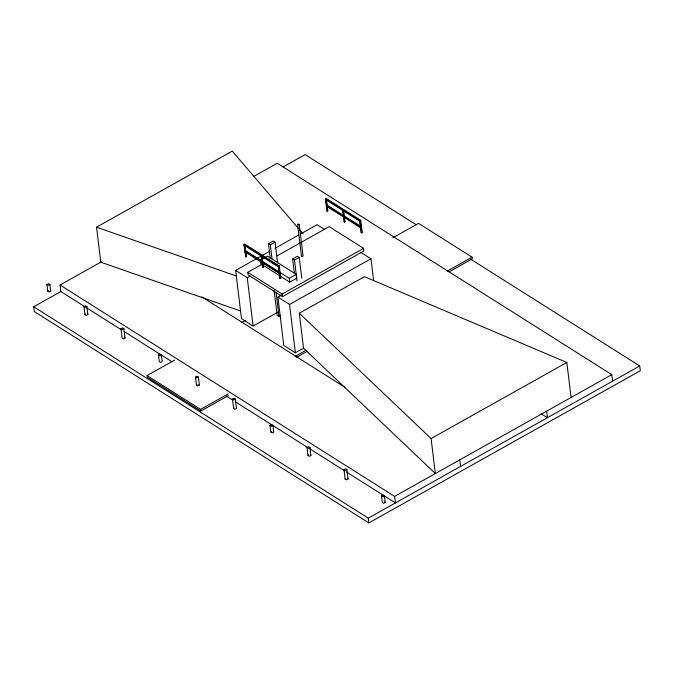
<?xml version="1.0" encoding="UTF-8"?>
<svg xmlns="http://www.w3.org/2000/svg" width="674" height="674" viewBox="0 0 674 674"><rect width="100%" height="100%" fill="white"/><g stroke="black" fill="none" stroke-linecap="round" stroke-linejoin="round"><path stroke-width="1.01" d="M297.655 224.611L298.321 224.012L299.248 224.324L303.081 255.994L302.415 256.583L301.489 256.272L297.655 224.611L298.582 224.922L299.248 224.324M301.489 256.272L301.775 255.808M46.944 284.58L48.545 283.678L49.859 284.512L50.651 291.058L49.05 291.952L47.736 291.126L46.944 284.58L48.258 285.405L49.859 284.512M47.736 291.126L48.267 290.502M83.947 306.636L85.547 305.735L86.862 306.569L87.831 314.539L86.23 315.44L84.916 314.606L83.947 306.636L85.261 307.462L86.862 306.569M84.916 314.606L85.438 313.991M120.949 328.693L122.55 327.8L123.864 328.626L125.002 338.028L123.401 338.929L122.087 338.095L120.949 328.693L122.264 329.527L123.864 328.626M158.474 355.038L160.067 354.136L161.381 354.971L162.173 361.517L160.581 362.41L159.266 361.584L158.474 355.038L159.789 355.864L161.381 354.971M195.468 377.095L197.069 376.202L198.383 377.027L199.352 385.006L197.752 385.899L196.437 385.073L195.468 377.095L196.783 377.929L198.383 377.027M196.437 385.073L196.968 384.45M232.471 399.151L234.072 398.258L235.386 399.084L236.523 408.495L234.923 409.388L233.608 408.554L232.471 399.151L233.785 399.985L235.386 399.084M233.608 408.554L234.139 407.938M269.996 425.496L271.597 424.603L272.911 425.429L273.703 431.975L272.102 432.876L270.788 432.042L269.996 425.496L271.31 426.33L272.911 425.429M270.788 432.042L271.319 431.427M306.999 447.553L308.599 446.66L309.914 447.485L310.874 455.464L309.273 456.357L307.959 455.531L306.999 447.553L308.313 448.387L309.914 447.485M307.959 455.531L308.49 454.908M344.001 469.618L345.602 468.716L346.916 469.551L348.054 478.953L346.453 479.846L345.139 479.02L344.001 469.618L345.315 470.444L346.916 469.551M345.139 479.02L345.661 478.397M381.518 495.954L383.118 495.061L384.433 495.887L385.225 502.442L383.624 503.335L382.31 502.501L381.518 495.954L382.832 496.789L384.433 495.887M240.694 311.026L100.771 262.178L96.534 227.18L232.26 151.094L298.287 228.301M84.873 306.729L60.845 291.547L60.053 285.001L101.344 261.857M253.357 176.63L277.216 163.26L611.79 374.643L612.582 381.189M470.654 259.153L639.727 365.974L640.3 370.734L368.847 522.906L34.273 311.531L33.7 306.763L61.208 291.345M283.139 166.925L305.154 154.59L416.38 224.863M278.876 266.095L279.339 266.382L278.531 266.946L244.14 245.218L244.055 244.502L244.729 244.123L279.12 265.851L279.204 266.567L271.268 261.554M360.548 222.42L360.312 220.44L360.775 220.735L359.958 221.291L325.576 199.563L325.491 198.855L326.165 198.468L360.556 220.196L360.641 220.912M243.921 244.687L244.948 244.662L243.921 244.687L245.825 256.878L246.389 256.567L245.075 245.656M325.357 199.032L326.385 199.007L325.357 199.032L327.261 211.223L327.825 210.911L326.502 200.001M244.847 251.048L279.23 272.776L279.322 273.492L244.932 251.764L244.847 251.048L245.521 250.669L289.281 278.311L289.744 282.12L296.754 278.185L296.299 274.377L267.485 256.171L260.476 260.105M326.283 205.402L326.957 205.014L361.348 226.742L360.75 227.837L326.368 206.109L326.283 205.402L360.666 227.121L360.75 227.837M245.361 256.583L246.389 256.567M326.797 210.937L327.825 210.911M270.232 258.226L268.471 243.685L273.223 241.022L275.076 242.193L277.595 262.97M268.471 243.685L270.325 244.856L275.076 242.193M342.552 209.892L343.58 209.867L342.552 209.892L344.456 222.091L345.021 221.771L343.698 210.861M277.806 312.197L253.104 326.048L241.486 318.709L235.639 270.384L269.49 251.402M274.984 248.327L298.767 234.99M300.604 233.962L317.075 224.728L324.539 229.446M277.056 255.876L329.215 226.632L363.598 248.361L363.918 250.981L282.482 296.636L248.091 274.908L247.779 272.288L262.422 264.082M262.557 267.452L263.585 267.426L262.557 267.452L261.116 255.547L263.02 267.747M343.993 221.797L345.021 221.771M235.639 270.384L247.257 277.722L249.995 276.18M279.339 266.382L280.78 278.286L280.216 278.606L278.311 266.407L279.12 265.851M325.491 198.855L359.874 220.575L360.556 220.196M294.395 273.492L292.634 258.951L297.386 256.288L299.239 257.46L301.758 278.236M292.634 258.951L294.496 260.122L299.239 257.46M279.23 272.776L279.912 272.397M360.666 227.121L361.348 226.742M279.752 278.311L280.78 278.286M361.18 232.656L362.216 232.631L361.18 232.656L359.739 220.752L361.652 232.951M289.281 278.311L296.299 274.377M247.779 272.288L282.162 294.016L363.598 248.361M303.62 348.146L295.389 352.763L283.771 345.425L277.924 297.099L281.58 295.043M228.326 395.604L200.818 411.03L147.286 377.204L147.084 375.544L174.591 360.118M241.536 322.585L245.21 320.529M392.849 237.762L418.529 223.364L472.061 257.182L472.263 258.85L449.339 271.706M277.924 297.099L289.542 304.437L370.978 258.782L373.59 280.376M274.124 290.418L277.14 315.339L279.002 316.519L280.586 315.626M299.298 313.208L431.107 438.563L435.345 473.561L303.527 348.197L299.298 313.208L364.449 276.685L566.834 362.469L571.072 397.466M147.084 375.544L200.616 409.362L228.124 393.936M295.069 356.411L306.072 350.236M447.3 271.066L472.061 257.182M296.189 357.557L307.192 351.39M431.107 438.563L566.834 362.469M60.053 285.001L394.627 496.384L611.79 374.643M33.7 306.763L368.274 518.146L639.727 365.974M96.534 227.18L236.464 276.028M328.019 200.296L341.246 208.654M343.892 210.33L345.652 211.442M348.298 213.11L350.943 214.787M353.589 216.455L359.756 220.356M327.926 206.286L341.154 214.644M342.914 215.756L344.684 216.876M348.205 219.101L350.851 220.769M353.496 222.445L361.433 227.458M361.02 252.497L370.978 258.782M541.205 413.777L547.431 417.712L546.639 411.165M261.681 255.227L263.585 267.426M245.698 245.395L258.926 253.753M260.686 254.865L263.332 256.541M265.977 258.209L268.623 259.878M244.055 244.502L278.438 266.23L278.531 266.946M278.311 266.407L280.216 278.606M257.072 258.631L245.614 251.385L245.521 250.669M265.893 264.2L277.351 271.437M289.744 282.12L260.931 263.913L260.585 261.057M201.728 296.83L344.987 387.339M86.651 307.849L121.354 329.78M124.024 331.465L172.072 361.82M226.354 396.118L232.581 400.053M235.251 401.738L307.327 447.275M309.998 448.96L344.7 470.89M346.478 472.011L395.419 502.93L394.627 496.384M299.652 229.893L303.056 233.87M384.896 501.835L385.225 502.442M347.725 478.346L348.054 478.953M310.554 454.866L310.874 455.464M273.374 431.377L273.703 431.975M236.203 407.888L236.523 408.495M199.024 384.399L199.352 385.006M124.673 337.43L125.002 338.028M87.502 313.941L87.831 314.539M50.323 290.452L50.651 291.058M459.778 459.862L460.569 466.408M360.775 220.735L362.216 232.631M360.792 224.408L361.272 228.376M361.508 230.356L361.744 232.345M359.874 220.575L359.958 221.291M343.352 211.56L343.597 213.54M343.951 216.523L344.431 220.491M343.015 210.187L344.456 222.091M368.274 518.146L368.847 522.906M326.165 198.468L326.25 199.184M326.519 203.674L326.764 205.654M327.117 208.628L327.362 210.617M325.82 199.327L327.261 211.223M294.496 260.122L297.007 280.898M289.542 304.437L295.389 352.763M279.23 269.069L279.71 273.037M279.954 275.017L280.317 277.991M282.162 294.016L282.482 296.636M270.325 244.856L272.085 259.397M276.113 292.634L279.002 316.519M261.798 256.221L262.161 259.195M244.729 244.123L244.822 244.839M244.847 247.341L245.328 251.309M245.563 253.298L245.926 256.272M244.384 244.974L245.825 256.878M247.257 277.722L253.104 326.048M200.616 409.362L200.818 411.03"/></g></svg>
